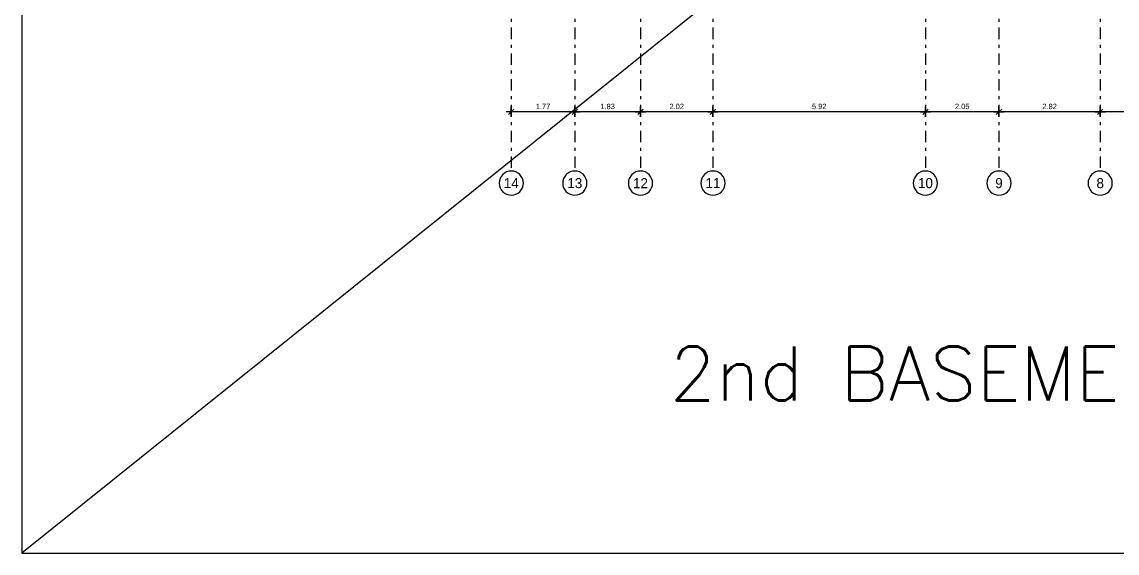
# Model space of a CAD drawing. Extents: x 185 to 567, y -69 to 170.
# Drawn here: x 206.43 to 243.05, y 22.34 to 40.1 of the extents above; entities that cross this region are included whole.
import ezdxf
from ezdxf.enums import TextEntityAlignment as Align

# ---------------------------------------------------------------- set-up
doc = ezdxf.new("R2010")
doc.units = 0
doc.header["$LTSCALE"] = 0.25
doc.header["$MEASUREMENT"] = 0
doc.header["$PDMODE"] = 35
doc.header["$PDSIZE"] = -1
doc.linetypes.add('B4-PLANS$0$DASHDOT', pattern=[25.4, 12.7, -6.35, 0, -6.35])
doc.linetypes.add('B4-PLANS$0$DOT2', pattern=[0.125, 0, -0.125])
doc.layers.get('0').update_dxf_attribs({"linetype": 'CONTINUOUS'})
doc.layers.get('Defpoints').update_dxf_attribs({"linetype": 'CONTINUOUS'})
for name, color, linetype in [('A-AX', 1, 'B4-PLANS$0$DASHDOT'), ('A-AXM', 4, 'CONTINUOUS'), ('A-EDM', 2, 'CONTINUOUS'), ('A-WL', 7, 'CONTINUOUS')]:
    doc.layers.add(name, color=color, linetype=linetype)
doc.styles.add('B4-PLANS$0$ROMANS', font='romans.shx')
doc.styles.add('B4-PLANS$0$XA', font='XARAB.SHX')
doc.styles.add('B4-PLANS$0$XARAB', font='xarab.shx')
doc.dimstyles.new('B4-PLANS$0$DIM100', dxfattribs={"dimtxt": 0.15, "dimasz": 0.12, "dimexe": 0.1, "dimexo": 0, "dimgap": 0.05, "dimtad": 1, "dimzin": 3, "dimdsep": 46, "dimtxsty": 'B4-PLANS$0$XARAB', "dimblk": 'B4-PLANS$0$DTICK', "dimcen": 0.09, "dimclrd": 256, "dimclre": 4, "dimclrt": 3, "dimadec": 0, "dimazin": 3, "dimtfac": 1, "dimtix": 1, "dimtmove": 2, "dimatfit": 0, "dimldrblk": 'B4-PLANS$0$DTICK', "dimfxl": 0.15, "dimtolj": 1, "dimtzin": 3, "dimlwd": -3, "dimlwe": -3, "dimarcsym": 0})

# ---------------------------------------------------------------- blocks, each defined once
blk = doc.blocks.new('B4-PLANS$0$ACRU1')
at = {"color": 2}
blk.add_circle((0, 0), 600, dxfattribs=at)
at = {"style": 'B4-PLANS$0$ROMANS'}
blk.add_attdef('A', text='', height=450, dxfattribs=at).set_placement((0, 0), align=Align.MIDDLE)
blk = doc.blocks.new('B4-PLANS$0$DTICK')
for p, q in [((-1.21, 0), (1.21, 0)), ((0, 1.21), (0, -1.21))]:
    blk.add_line(p, q)
at = {"color": 3}
blk.add_line((-0.63, -0.63), (0.63, 0.63), dxfattribs=at)
blk = doc.blocks.new('*D59')
at = {"layer": 'A-EDM', "color": 4, "linetype": 'B4-PLANS$0$DOT2', "lineweight": -3, "transparency": 16777216}
for p, q in [((-4.985, -24.585), (-4.985, -24.485)), ((0.085, -24.585), (0.085, -24.485))]:
    blk.add_line(p, q, dxfattribs=at)
at = {"layer": 'A-EDM', "lineweight": -3, "transparency": 16777216}
blk.add_line((-0.035, -24.585), (-4.865, -24.585), dxfattribs=at)
at = {"layer": 'Defpoints', "color": 0, "transparency": 16777216}
for p in [(-4.985, -24.585), (-4.985, -24.585), (0.085, -24.585)]:
    blk.add_point(p, dxfattribs=at)
at = {"layer": 'A-EDM', "lineweight": -3, "transparency": 16777216, "xscale": 0.12, "yscale": 0.12, "zscale": 0.12, "rotation": 180}
blk.add_blockref('B4-PLANS$0$DTICK', (-4.985, -24.585), dxfattribs=at)
at = {"layer": 'A-EDM', "lineweight": -3, "transparency": 16777216, "xscale": 0.12, "yscale": 0.12, "zscale": 0.12}
blk.add_blockref('B4-PLANS$0$DTICK', (0.085, -24.585), dxfattribs=at)
at = {"layer": 'A-EDM', "color": 3, "transparency": 16777216, "insert": (-2.45, -24.436), "char_height": 0.15, "attachment_point": 5, "style": 'B4-PLANS$0$XARAB'}
blk.add_mtext('\\A1;5.07', dxfattribs=at)
blk = doc.blocks.new('*D60')
at = {"layer": 'A-EDM', "color": 4, "linetype": 'B4-PLANS$0$DOT2', "lineweight": -3, "transparency": 16777216}
for p, q in [((-7.805, -24.585), (-7.805, -24.485)), ((-4.985, -24.585), (-4.985, -24.485))]:
    blk.add_line(p, q, dxfattribs=at)
at = {"layer": 'A-EDM', "lineweight": -3, "transparency": 16777216}
blk.add_line((-5.105, -24.585), (-7.685, -24.585), dxfattribs=at)
at = {"layer": 'Defpoints', "color": 0, "transparency": 16777216}
for p in [(-7.805, -24.585), (-7.805, -24.585), (-4.985, -24.585)]:
    blk.add_point(p, dxfattribs=at)
at = {"layer": 'A-EDM', "lineweight": -3, "transparency": 16777216, "xscale": 0.12, "yscale": 0.12, "zscale": 0.12, "rotation": 180}
blk.add_blockref('B4-PLANS$0$DTICK', (-7.805, -24.585), dxfattribs=at)
at = {"layer": 'A-EDM', "lineweight": -3, "transparency": 16777216, "xscale": 0.12, "yscale": 0.12, "zscale": 0.12}
blk.add_blockref('B4-PLANS$0$DTICK', (-4.985, -24.585), dxfattribs=at)
at = {"layer": 'A-EDM', "color": 3, "transparency": 16777216, "insert": (-6.395, -24.437), "char_height": 0.15, "attachment_point": 5, "style": 'B4-PLANS$0$XARAB'}
blk.add_mtext('\\A1;2.82', dxfattribs=at)
blk = doc.blocks.new('*D61')
at = {"layer": 'A-EDM', "color": 4, "linetype": 'B4-PLANS$0$DOT2', "lineweight": -3, "transparency": 16777216}
for p, q in [((-9.855, -24.585), (-9.855, -24.485)), ((-7.805, -24.585), (-7.805, -24.485))]:
    blk.add_line(p, q, dxfattribs=at)
at = {"layer": 'A-EDM', "lineweight": -3, "transparency": 16777216}
blk.add_line((-7.925, -24.585), (-9.735, -24.585), dxfattribs=at)
at = {"layer": 'Defpoints', "color": 0, "transparency": 16777216}
for p in [(-9.855, -24.585), (-9.855, -24.585), (-7.805, -24.585)]:
    blk.add_point(p, dxfattribs=at)
at = {"layer": 'A-EDM', "lineweight": -3, "transparency": 16777216, "xscale": 0.12, "yscale": 0.12, "zscale": 0.12, "rotation": 180}
blk.add_blockref('B4-PLANS$0$DTICK', (-9.855, -24.585), dxfattribs=at)
at = {"layer": 'A-EDM', "lineweight": -3, "transparency": 16777216, "xscale": 0.12, "yscale": 0.12, "zscale": 0.12}
blk.add_blockref('B4-PLANS$0$DTICK', (-7.805, -24.585), dxfattribs=at)
at = {"layer": 'A-EDM', "color": 3, "transparency": 16777216, "insert": (-8.83, -24.437), "char_height": 0.15, "attachment_point": 5, "style": 'B4-PLANS$0$XARAB'}
blk.add_mtext('\\A1;2.05', dxfattribs=at)
blk = doc.blocks.new('*D62')
at = {"layer": 'A-EDM', "color": 4, "linetype": 'B4-PLANS$0$DOT2', "lineweight": -3, "transparency": 16777216}
for p, q in [((-15.775, -24.585), (-15.775, -24.485)), ((-9.855, -24.585), (-9.855, -24.485))]:
    blk.add_line(p, q, dxfattribs=at)
at = {"layer": 'A-EDM', "lineweight": -3, "transparency": 16777216}
blk.add_line((-9.975, -24.585), (-15.655, -24.585), dxfattribs=at)
at = {"layer": 'Defpoints', "color": 0, "transparency": 16777216}
for p in [(-15.775, -24.585), (-15.775, -24.585), (-9.855, -24.585)]:
    blk.add_point(p, dxfattribs=at)
at = {"layer": 'A-EDM', "lineweight": -3, "transparency": 16777216, "xscale": 0.12, "yscale": 0.12, "zscale": 0.12, "rotation": 180}
blk.add_blockref('B4-PLANS$0$DTICK', (-15.775, -24.585), dxfattribs=at)
at = {"layer": 'A-EDM', "lineweight": -3, "transparency": 16777216, "xscale": 0.12, "yscale": 0.12, "zscale": 0.12}
blk.add_blockref('B4-PLANS$0$DTICK', (-9.855, -24.585), dxfattribs=at)
at = {"layer": 'A-EDM', "color": 3, "transparency": 16777216, "insert": (-12.815, -24.437), "char_height": 0.15, "attachment_point": 5, "style": 'B4-PLANS$0$XARAB'}
blk.add_mtext('\\A1;5.92', dxfattribs=at)
blk = doc.blocks.new('*D63')
at = {"layer": 'A-EDM', "color": 4, "linetype": 'B4-PLANS$0$DOT2', "lineweight": -3, "transparency": 16777216}
for p, q in [((-17.795, -24.585), (-17.795, -24.485)), ((-15.775, -24.585), (-15.775, -24.485))]:
    blk.add_line(p, q, dxfattribs=at)
at = {"layer": 'A-EDM', "lineweight": -3, "transparency": 16777216}
blk.add_line((-15.895, -24.585), (-17.675, -24.585), dxfattribs=at)
at = {"layer": 'Defpoints', "color": 0, "transparency": 16777216}
for p in [(-17.795, -24.585), (-17.795, -24.585), (-15.775, -24.585)]:
    blk.add_point(p, dxfattribs=at)
at = {"layer": 'A-EDM', "lineweight": -3, "transparency": 16777216, "xscale": 0.12, "yscale": 0.12, "zscale": 0.12, "rotation": 180}
blk.add_blockref('B4-PLANS$0$DTICK', (-17.795, -24.585), dxfattribs=at)
at = {"layer": 'A-EDM', "lineweight": -3, "transparency": 16777216, "xscale": 0.12, "yscale": 0.12, "zscale": 0.12}
blk.add_blockref('B4-PLANS$0$DTICK', (-15.775, -24.585), dxfattribs=at)
at = {"layer": 'A-EDM', "color": 3, "transparency": 16777216, "insert": (-16.785, -24.437), "char_height": 0.15, "attachment_point": 5, "style": 'B4-PLANS$0$XARAB'}
blk.add_mtext('\\A1;2.02', dxfattribs=at)
blk = doc.blocks.new('*D64')
at = {"layer": 'A-EDM', "color": 4, "linetype": 'B4-PLANS$0$DOT2', "lineweight": -3, "transparency": 16777216}
for p, q in [((-19.625, -24.585), (-19.625, -24.485)), ((-17.795, -24.585), (-17.795, -24.485))]:
    blk.add_line(p, q, dxfattribs=at)
at = {"layer": 'A-EDM', "lineweight": -3, "transparency": 16777216}
blk.add_line((-17.915, -24.585), (-19.505, -24.585), dxfattribs=at)
at = {"layer": 'Defpoints', "color": 0, "transparency": 16777216}
for p in [(-19.625, -24.585, 0), (-19.625, -24.585), (-17.795, -24.585)]:
    blk.add_point(p, dxfattribs=at)
at = {"layer": 'A-EDM', "lineweight": -3, "transparency": 16777216, "xscale": 0.12, "yscale": 0.12, "zscale": 0.12, "rotation": 180}
blk.add_blockref('B4-PLANS$0$DTICK', (-19.625, -24.585), dxfattribs=at)
at = {"layer": 'A-EDM', "lineweight": -3, "transparency": 16777216, "xscale": 0.12, "yscale": 0.12, "zscale": 0.12}
blk.add_blockref('B4-PLANS$0$DTICK', (-17.795, -24.585), dxfattribs=at)
at = {"layer": 'A-EDM', "color": 3, "transparency": 16777216, "insert": (-18.71, -24.437), "char_height": 0.15, "attachment_point": 5, "style": 'B4-PLANS$0$XARAB'}
blk.add_mtext('\\A1;1.83', dxfattribs=at)
blk = doc.blocks.new('*D65')
at = {"layer": 'A-EDM', "color": 4, "linetype": 'B4-PLANS$0$DOT2', "lineweight": -3, "transparency": 16777216}
for p, q in [((-21.395, -24.585), (-21.395, -24.485)), ((-19.625, -24.585), (-19.625, -24.485))]:
    blk.add_line(p, q, dxfattribs=at)
at = {"layer": 'A-EDM', "lineweight": -3, "transparency": 16777216}
blk.add_line((-19.745, -24.585), (-21.275, -24.585), dxfattribs=at)
at = {"layer": 'Defpoints', "color": 0, "transparency": 16777216}
for p in [(-21.395, -24.585, 0), (-21.395, -24.585), (-19.625, -24.585, 0)]:
    blk.add_point(p, dxfattribs=at)
at = {"layer": 'A-EDM', "lineweight": -3, "transparency": 16777216, "xscale": 0.12, "yscale": 0.12, "zscale": 0.12, "rotation": 180}
blk.add_blockref('B4-PLANS$0$DTICK', (-21.395, -24.585), dxfattribs=at)
at = {"layer": 'A-EDM', "lineweight": -3, "transparency": 16777216, "xscale": 0.12, "yscale": 0.12, "zscale": 0.12}
blk.add_blockref('B4-PLANS$0$DTICK', (-19.625, -24.585), dxfattribs=at)
at = {"layer": 'A-EDM', "color": 3, "transparency": 16777216, "insert": (-20.51, -24.436), "char_height": 0.15, "attachment_point": 5, "style": 'B4-PLANS$0$XARAB'}
blk.add_mtext('\\A1;1.77', dxfattribs=at)
blk = doc.blocks.new('B4-PLANS$0$AXES-B2')
at = {"layer": 'A-AX', "ltscale": 0.1}
for p, q in [((-21.395, 10.085), (-21.395, -26.235)), ((-19.625, 10.085), (-19.625, -26.235)), ((-17.795, 10.085), (-17.795, -26.235)), ((-15.775, 10.085), (-15.775, -26.235)), ((-9.855, 10.085), (-9.855, -26.235)), ((-7.805, 10.085), (-7.805, -26.235)), ((-4.985, 10.085), (-4.985, -26.235))]:
    blk.add_line(p, q, dxfattribs=at)
at = {"layer": 'A-AXM'}
ref = blk.add_blockref('B4-PLANS$0$ACRU1', (-21.395, -26.573), dxfattribs=dict(at, xscale=-0.0005624999175779749, yscale=0.0005624997429549586, zscale=0.0005625000000080149, rotation=1.778695351006832e-05))
ref.add_attrib('A', '14', dxfattribs={"layer": '0', "height": 0.2812, "rotation": 0, "style": 'B4-PLANS$0$XA', "flags": 12}).set_placement((-21.395, -26.573), align=Align.MIDDLE)
ref = blk.add_blockref('B4-PLANS$0$ACRU1', (-19.625, -26.573), dxfattribs=dict(at, xscale=-0.0005624999175779727, yscale=0.0005624997429549586, zscale=0.0005625000000080149, rotation=1.778695351006832e-05))
ref.add_attrib('A', '13', dxfattribs={"layer": '0', "height": 0.2812, "rotation": 0, "style": 'B4-PLANS$0$XA', "flags": 12}).set_placement((-19.625, -26.573), align=Align.MIDDLE)
ref = blk.add_blockref('B4-PLANS$0$ACRU1', (-17.795, -26.573), dxfattribs=dict(at, xscale=-0.0005624999175779749, yscale=0.0005624997429549586, zscale=0.0005625000000080149, rotation=1.778695351006832e-05))
ref.add_attrib('A', '12', dxfattribs={"layer": '0', "height": 0.2812, "rotation": 0, "style": 'B4-PLANS$0$XA', "flags": 12}).set_placement((-17.795, -26.573), align=Align.MIDDLE)
ref = blk.add_blockref('B4-PLANS$0$ACRU1', (-15.775, -26.573), dxfattribs=dict(at, xscale=-0.0005624999175779749, yscale=0.0005624997429549586, zscale=0.0005625000000080149, rotation=1.778695351006832e-05))
ref.add_attrib('A', '11', dxfattribs={"layer": '0', "height": 0.2812, "rotation": 0, "style": 'B4-PLANS$0$XA', "flags": 12}).set_placement((-15.775, -26.573), align=Align.MIDDLE)
ref = blk.add_blockref('B4-PLANS$0$ACRU1', (-9.855, -26.573), dxfattribs=dict(at, xscale=-0.0005624999175779749, yscale=0.0005624997429549586, zscale=0.0005625000000080149, rotation=1.778695351006832e-05))
ref.add_attrib('A', '10', dxfattribs={"layer": '0', "height": 0.2812, "rotation": 0, "style": 'B4-PLANS$0$XA', "flags": 12}).set_placement((-9.855, -26.573), align=Align.MIDDLE)
ref = blk.add_blockref('B4-PLANS$0$ACRU1', (-7.805, -26.573), dxfattribs=dict(at, xscale=-0.0005624999175779749, yscale=0.0005624997429549586, zscale=0.0005625000000080149, rotation=1.778695351006832e-05))
ref.add_attrib('A', '9', dxfattribs={"layer": '0', "height": 0.281, "rotation": 0, "style": 'B4-PLANS$0$XA', "flags": 12}).set_placement((-7.805, -26.573), align=Align.MIDDLE)
ref = blk.add_blockref('B4-PLANS$0$ACRU1', (-4.985, -26.573), dxfattribs=dict(at, xscale=-0.0005624999175779749, yscale=0.0005624997429549586, zscale=0.0005625000000080149, rotation=1.778695351006832e-05))
ref.add_attrib('A', '8', dxfattribs={"layer": '0', "height": 0.281, "rotation": 0, "style": 'B4-PLANS$0$XA', "flags": 12}).set_placement((-4.985, -26.573), align=Align.MIDDLE)
at = {"layer": 'A-EDM'}
for base, p1, p2, picture, middle in [((-21.395, -24.585), (-19.625, -24.585, 0), (-21.395, -24.585, 0), '*D65', (-20.51, -24.436)), ((-19.625, -24.585), (-17.795, -24.585), (-19.625, -24.585, 0), '*D64', (-18.71, -24.437)), ((-17.795, -24.585), (-15.775, -24.585), (-17.795, -24.585), '*D63', (-16.785, -24.437)), ((-15.775, -24.585), (-9.855, -24.585), (-15.775, -24.585), '*D62', (-12.815, -24.437)), ((-9.855, -24.585), (-7.805, -24.585), (-9.855, -24.585), '*D61', (-8.83, -24.437)), ((-7.805, -24.585), (-4.985, -24.585), (-7.805, -24.585), '*D60', (-6.395, -24.437)), ((-4.985, -24.585), (0.085, -24.585), (-4.985, -24.585), '*D59', (-2.45, -24.436))]:
    dim = blk.add_linear_dim(base=base, p1=p1, p2=p2, dimstyle='B4-PLANS$0$DIM100', override={"dimfxl": 0.15}, dxfattribs=at)
    dim.commit()
    dim.dimension.update_dxf_attribs({"geometry": picture, "text_midpoint": middle})

msp = doc.modelspace()

# ---------------------------------------------------------------- linework, layer by layer
at = {"layer": 'A-WL', "linetype": 'ByBlock'}
msp.add_line((289.261, 88.822), (206.433, 22.338), dxfattribs=at)
at = {"layer": 'Defpoints'}
msp.add_lwpolyline([(289.261, 88.822), (206.433, 88.822), (206.433, 22.338), (289.261, 22.338)], close=True, dxfattribs=at)
msp.add_lwpolyline([(289.261, 88.822), (206.433, 88.822), (206.433, 22.338), (289.261, 22.338)], close=True, dxfattribs=at)

# ---------------------------------------------------------------- block references
at = {"layer": 'A-AX', "xscale": 1.2, "yscale": 1.2, "zscale": 1.2}
msp.add_blockref('B4-PLANS$0$AXES-B2', (248.471, 66.599), dxfattribs=at)

# ---------------------------------------------------------------- texts
at = {"layer": 'Defpoints', "style": 'B4-PLANS$0$ROMANS'}
msp.add_text('2nd BASEMENT FLOOR BLOCK (4)', height=1.8, dxfattribs=at).set_placement((228.093, 27.446, 0))
msp.add_text('2nd BASEMENT FLOOR BLOCK (4)', height=1.8, dxfattribs=at).set_placement((228.093, 27.446, 0))

doc.saveas('drawing.dxf')
